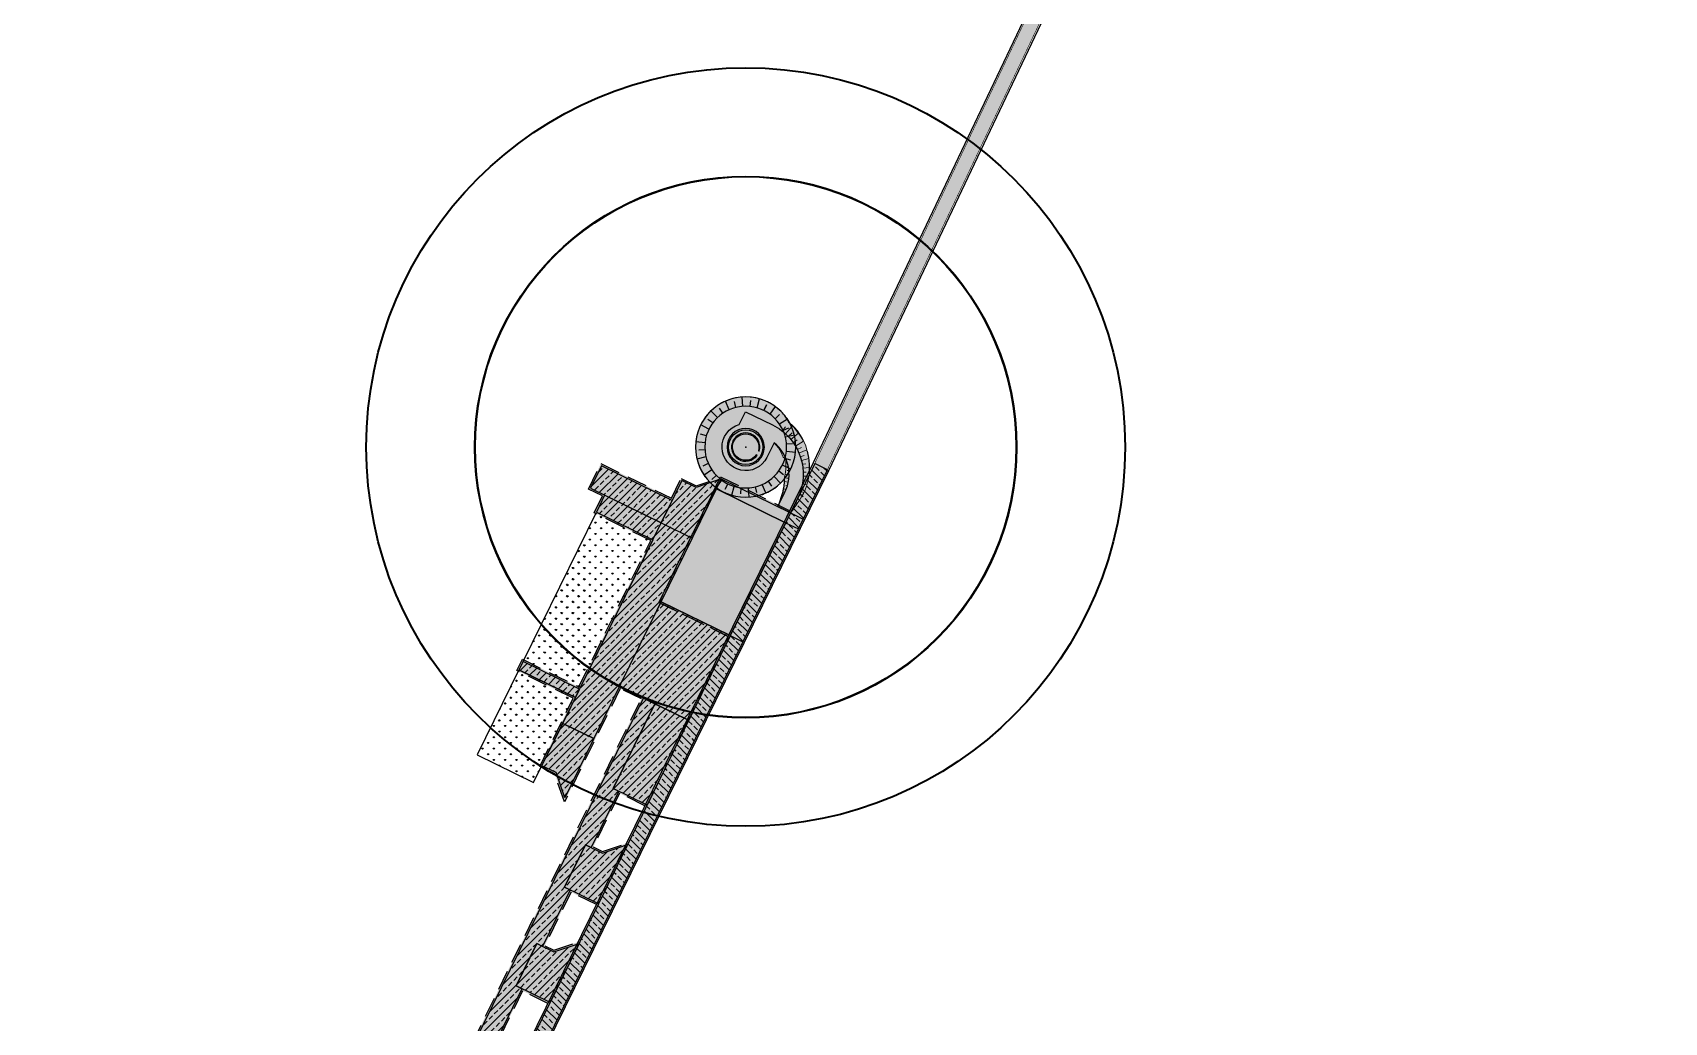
# Model space of a CAD drawing. Extents: x 466263 to 469319, y 5887365 to 5890189.
# Drawn here: x 466581 to 467100, y 5888606 to 5888921 of the extents above; entities that cross this region are included whole.
import ezdxf

# ---------------------------------------------------------------- set-up
doc = ezdxf.new("R2010")
doc.units = 0
doc.header["$MEASUREMENT"] = 0
doc.linetypes.add('VERDECKT', pattern=[9.524999999999995, 6.349999999999997, -3.174999999999998])
doc.layers.get('0').update_dxf_attribs({"linetype": 'CONTINUOUS'})
for name, color, linetype, transparency in [('UTEC -Flächen mit Böschung 0.5 m- KSF dauerhaft', 24, 'VERDECKT', 0.5), ('UTEC -Flächen mit Böschung 0.5 m- KSF temporär', 54, 'VERDECKT', 0.5), ('UTEC -Flächen mit Böschung 0.5 m- Zuwegung dauerhaft', 32, 'VERDECKT', 0.5), ('UTEC -Flächen- Fundament', 162, 'VERDECKT', 0.5), ('UTEC -Flächen- KSF Blattlager', 254, 'CONTINUOUS', 0.5), ('UTEC -Flächen- KSF dauerhaft', 252, 'CONTINUOUS', 0.5), ('UTEC -Flächen- KSF temporär', 254, 'CONTINUOUS', 0.5), ('UTEC -Flächen- Zuwegung dauerhaft', 33, 'CONTINUOUS', 0.5)]:
    doc.layers.add(name, color=color, linetype=linetype, transparency=transparency)
for name, color, linetype, lineweight in [('UTEC -WKA- Kreise - Baulast', 70, 'CONTINUOUS', 35), ('UTEC -WKA- Kreise - Rotor (ohne Exzentrizität)', 150, 'CONTINUOUS', 35), ('UTEC -WKA- Kreise - Rotorüberstrich (mit Exzentrizität)', 150, 'CONTINUOUS', 35)]:
    doc.layers.add(name, color=color, linetype=linetype, lineweight=lineweight)
for name, color, linetype in [('UTEC -WKA- Kreise - Standort', 10, 'CONTINUOUS'), ('UTEC -WKA- KSF Blattlager', 253, 'CONTINUOUS'), ('UTEC -WKA- KSF dauerhaft', 7, 'CONTINUOUS'), ('UTEC -WKA- KSF temporär', 253, 'CONTINUOUS'), ('UTEC -WKA- Turm & Fundament', 7, 'CONTINUOUS'), ('UTEC -WKA- Turm & Fundament Schraffur', 253, 'CONTINUOUS'), ('UTEC -Zuwegung- dauerhaft', 34, 'CONTINUOUS')]:
    doc.layers.add(name, color=color, linetype=linetype)
doc.layers.add('UTEC __Hilfslinien__', color=201, linetype='CONTINUOUS', plot=False)

# ---------------------------------------------------------------- blocks, each defined once
blk = doc.blocks.new('WKA - Fundament')
at = {"layer": 'UTEC -WKA- Turm & Fundament'}
for radius in [13, 5.94]:
    blk.add_circle((0, 0), radius, dxfattribs=at)
at = {"layer": 'UTEC -WKA- Turm & Fundament Schraffur'}
for points in [[(-2.2737e-12, 13), (-3.638e-12, 15.94399999999905)], [(-8.356238925919111, 9.958577760551632), (-10.24860564883261, 12.21381260109001)], [(-6.499999999992722, 11.25833024920166), (-7.457968019860345, 12.91757953163915)], [(-4.446261863225116, 12.21600407022015), (-5.453169165174356, 14.98245914581139)], [(-2.257426309660559, 12.8025007891606), (-2.590125111487167, 14.68932945537017)], [(2.257426309667605, 12.80250078915924), (2.590125111494669, 14.68932945537199)], [(4.446261863231483, 12.21600407021742), (5.453169165181633, 14.98245914581139)], [(6.499999999998181, 11.25833024919848), (7.457968019870349, 12.91757953164415)], [(8.356238925923435, 9.958577760547996), (10.24860564883988, 12.21381260109001)], [(-11.25833024919552, 6.500000000003637), (-13.80790903793104, 7.972000000000661)], [(-9.958577760542992, 8.356238925929574), (-11.42626991715178, 9.587778873221849)], [(9.958577760545948, 8.356238925925936), (11.42626991716611, 9.587778873227762)], [(11.25833024919734, 6.500000000000452), (13.80790903793831, 7.972000000000661)], [(-12.80250078915833, 2.2574263096717), (-15.70177481401924, 2.768646544721832)], [(-14.91593603973206, 0), (-13, 0)], [(-13, 0), (-14.91593603973206, 0)], [(-12.21600407021583, 4.446261863236486), (-14.01639502864964, 5.101550582148774)], [(12.21600407021651, 4.446261863234211), (14.01639502866737, 5.101550582152412)], [(12.80250078915855, 2.257426309670333), (15.70177481402652, 2.768646544721832)], [(13, 0), (14.91593603975116, 0)], [(14.91593603975116, 0), (13, 0)], [(-15.70177481402675, -2.768646544721375), (-12.80250078915878, -2.257426309669881)], [(-14.01639502865191, -5.101550582146046), (-12.21600407021674, -4.446261863233758)], [(14.01639502866965, -5.101550582150136), (12.21600407021765, -4.446261863231483)], [(15.70177481403402, -2.768646544721375), (12.80250078915901, -2.257426309668517)], [(-13.80790903793831, -7.972000000001571), (-11.25833024919689, -6.500000000001362)], [(-11.42626991715656, -9.587778873220033), (-9.958577760545722, -8.356238925925936)], [(-10.24860564884125, -12.21381260109047), (-8.356238925924117, -9.95857776054754)], [(10.24860564884852, -12.21381260109047), (8.356238925928206, -9.958577760543903)], [(11.42626991717065, -9.587778873225943), (9.958577760548678, -8.356238925922298)], [(13.80790903794559, -7.972000000001571), (11.2583302491987, -6.499999999998181)], [(-7.457968019866711, -12.91757953163869), (-6.499999999997726, -11.25833024919893)], [(-5.453169165181178, -14.98245914581184), (-4.446261863231028, -12.21600407021788)], [(-2.590125111494669, -14.68932945537244), (-2.257426309667605, -12.80250078915924)], [(1.04592e-11, -15.94400000000087), (9.0949e-12, -13)], [(2.590125111502401, -14.68932945537426), (2.257426309674654, -12.80250078915787)], [(5.453169165188455, -14.98245914581184), (4.446261863237396, -12.2160040702156)], [(7.457968019876942, -12.91757953164415), (6.500000000003183, -11.25833024919575)]]:
    blk.add_lwpolyline(points, dxfattribs=at)
blk.add_circle((0, 0), 15.944, dxfattribs=at)

msp = doc.modelspace()

# ---------------------------------------------------------------- hatches: boundary and pattern name
at = {"layer": 'UTEC -Flächen mit Böschung 0.5 m- KSF dauerhaft'}
h = msp.add_hatch(color=256, dxfattribs=at)
h.dxf.hatch_style = 1
h.paths.add_polyline_path([(466800.0790938829, 5888779.748381365), (466822.0728207365, 5888768.953661402), (466802.4660844745, 5888729.00587181), (466780.4723576217, 5888739.800591776)])
at = {"layer": 'UTEC -Flächen mit Böschung 0.5 m- KSF temporär'}
h = msp.add_hatch(color=256, dxfattribs=at)
h.dxf.hatch_style = 1
edge = h.paths.add_edge_path()
edge.add_line((466802.4660844745, 5888729.00587181), (466776.0300355832, 5888675.143683598))
edge.add_line((466776.0300355832, 5888675.143683598), (466767.9507073514, 5888679.109090933))
edge.add_line((466767.9507073514, 5888679.109090933), (466759.579291869, 5888662.052731331))
edge.add_line((466759.579291869, 5888662.052731331), (466762.5353324409, 5888660.601879895))
edge.add_line((466762.5353324409, 5888660.601879895), (466770.1731759992, 5888663.210611658))
edge.add_line((466770.1731759992, 5888663.210611658), (466760.6090070631, 5888643.724073808))
edge.add_line((466760.6090070631, 5888643.724073808), (466752.5296788314, 5888647.689481141))
edge.add_line((466752.5296788314, 5888647.689481141), (466744.1582633489, 5888630.633121541))
edge.add_line((466744.1582633489, 5888630.633121541), (466747.1143039207, 5888629.182270104))
edge.add_line((466747.1143039207, 5888629.182270104), (466754.752147479, 5888631.791001866))
edge.add_line((466754.752147479, 5888631.791001866), (466745.187978543, 5888612.304464016))
edge.add_line((466745.187978543, 5888612.304464016), (466737.1086503112, 5888616.26987135))
edge.add_line((466737.1086503112, 5888616.26987135), (466728.7372348289, 5888599.213511749))
edge.add_line((466728.7372348289, 5888599.213511749), (466731.6932754007, 5888597.762660314))
edge.add_line((466731.6932754007, 5888597.762660315), (466739.3311189591, 5888600.371392079))
edge.add_line((466739.3311189591, 5888600.371392079), (466729.7669500229, 5888580.884854227))
edge.add_line((466729.7669500229, 5888580.884854226), (466721.6876217911, 5888584.85026156))
edge.add_line((466721.6876217911, 5888584.850261561), (466710.6726014195, 5888562.407683139))
edge.add_line((466710.6726014195, 5888562.407683139), (466704.3886794615, 5888565.491888843))
edge.add_line((466704.3886794615, 5888565.491888843), (466774.8848098391, 5888709.124390743))
edge.add_line((466774.8848098391, 5888709.124390743), (466768.1520363125, 5888712.428896853))
edge.add_line((466768.1520363125, 5888712.428896853), (466750.4367523016, 5888676.334850971))
edge.add_line((466750.4367523016, 5888676.334850971), (466747.370918218, 5888685.310998481))
edge.add_line((466747.370918218, 5888685.310998481), (466742.6194713724, 5888687.643051548))
edge.add_line((466742.6194713724, 5888687.643051546), (466753.2599810511, 5888709.322582301))
edge.add_line((466753.2599810511, 5888709.322582301), (466735.3059183137, 5888718.134598599))
edge.add_line((466735.3059183138, 5888718.134598599), (466737.0683215732, 5888721.725411146))
edge.add_line((466737.0683215732, 5888721.725411147), (466755.0223843107, 5888712.913394848))
edge.add_line((466755.0223843107, 5888712.913394848), (466777.8675365611, 5888759.459302495))
edge.add_line((466777.8675365611, 5888759.459302495), (466759.9134738238, 5888768.271318792))
edge.add_line((466759.9134738238, 5888768.271318792), (466762.5570787129, 5888773.657537615))
edge.add_line((466762.5570787129, 5888773.657537614), (466758.0685630286, 5888775.86054169))
edge.add_line((466758.0685630286, 5888775.86054169), (466762.0339703623, 5888783.93986992))
edge.add_line((466762.0339703623, 5888783.939869921), (466784.4765487841, 5888772.924849551))
edge.add_line((466784.4765487841, 5888772.924849551), (466787.5607544881, 5888779.208771507))
edge.add_line((466787.5607544881, 5888779.208771507), (466792.3122013337, 5888776.876718443))
edge.add_line((466792.3122013337, 5888776.876718443), (466796.4361184471, 5888778.285256527))
edge.add_arc((466808.0594130717, 5888789.199016563), 15.94399999999882, 223.1967513286873, 233.0124391928789)
edge.add_line((466798.4668390615, 5888776.463489096), (466780.4723576215, 5888739.800591776))
edge.add_line((466780.4723576217, 5888739.800591776), (466802.4660844745, 5888729.00587181))
at = {"layer": 'UTEC -Flächen- Fundament', "lineweight": 20}
h = msp.add_hatch(color=256, dxfattribs=at)
h.dxf.hatch_style = 1
edge = h.paths.add_edge_path()
edge.add_line((466798.4668390615, 5888776.463489096), (466800.0790938829, 5888779.748381365))
edge.add_line((466800.0790938829, 5888779.748381365), (466812.1964247347, 5888773.801085841))
edge.add_arc((466808.0594130693, 5888789.199016563), 15.94400000097016, 285.0386979592334, 320.5535099009121)
edge.add_arc((466807.8866468731, 5888778.532501914), 12.49653124647538, -15.210049109877275, 2.460012866358227, ccw=False)
edge.add_line((466819.9454308068, 5888775.25393161), (466818.4492783536, 5888770.732128757))
edge.add_line((466818.4492783536, 5888770.732128757), (466822.0728207365, 5888768.953661402))
edge.add_line((466822.0728207365, 5888768.953661402), (466828.2922958767, 5888781.625545235))
edge.add_arc((466810.2449515641, 5888783.054831774), 18.10385309117561, 355.471825937327, 408.8476937605798)
edge.add_arc((466808.0741894416, 5888789.197316055), 15.9515369261947, 28.00103075943977, 232.9663700567806)
at = {"layer": 'UTEC -Flächen- KSF Blattlager'}
h = msp.add_hatch(dxfattribs=at)
h.set_pattern_fill('GRASS', color=256, scale=0.1)
h.set_pattern_definition([(90, (-2380.816296839942, -2597.376493512243), (-1.796051224, 1.796051224), [0.4762500000000001, -3.115852448]), (45, (-2380.816296839942, -2597.376493512243), (-1.79605122421383, 1.79605122421383), [0.4762500000000001, -2.06375]), (135, (-2380.816296839942, -2597.376493512243), (-1.79605122421383, -1.79605122421383), [0.4762500000000001, -2.06375])])
h.paths.add_polyline_path([(466740.6450184591, 5888682.485383886), (466753.929133027, 5888709.551133461), (466735.9750702897, 5888718.363149759), (466722.6909557217, 5888691.297400185)])
h.paths.add_polyline_path([(466737.2968727343, 5888721.05625917), (466760.5826257996, 5888768.499869954), (466778.5366885371, 5888759.687853656), (466755.2509354717, 5888712.244242872)])
at = {"layer": 'UTEC -Flächen- KSF dauerhaft'}
h = msp.add_hatch(dxfattribs=at)
h.set_pattern_fill('GRAVEL', color=256, scale=2)
h.set_pattern_definition([(228.012787504, (-2396.876296839942, -2595.376493512242), (-16.00000000000012, -18), [0.269072, -26.6381760941474]), (184.969740728, (-2397.056296839942, -2595.576493512242), (23.99999999999995, 2.00000000000007), [0.461736, -45.71184952245999]), (132.510447078, (-2397.516296839942, -2595.616493512242), (20.00000000000023, -21.99999999999973), [0.325576, -32.2320651921994]), (267.273689006, (-2398.296296839942, -2596.116493512243), (2.000000000000043, 40.00000000000003), [0.4204760000000002, -41.62711608325799]), (292.833654178, (-2398.316296839942, -2596.536493512243), (-9.999999999999975, 24.00000000000006), [0.4123099999999999, -40.81874625617659]), (357.273689006, (-2398.156296839943, -2596.916493512243), (-40.00000000000003, 2.000000000000051), [0.4204760000000002, -41.62711608325799]), (37.6942404667, (-2397.736296839942, -2596.936493512243), (-26, -19.99999999999994), [0.556058, -55.049697097832]), (72.2553283749, (-2397.296296839942, -2596.596493512242), (14.00000000000005, 44.00000000000001), [0.5249759999999998, -51.97264299362679]), (121.429565615, (-2397.136296839942, -2596.096493512243), (-16.00000000000004, 25.99999999999998), [0.4219000000000002, -41.76814621945799]), (175.236358309, (-2397.356296839942, -2595.736493512243), (21.99999999999997, -2.000000000000073), [0.4816640000000004, -23.6015251575846]), (222.397437798, (-2397.836296839942, -2595.696493512243), (-23.99999999999993, -21.99999999999994), [0.622896, -61.6667500095898]), (138.814074834, (-2396.316296839942, -2596.136493512243), (-14.00000000000006, 12), [0.2126019999999999, -21.04768962546939]), (171.46923439, (-2396.476296839942, -2595.996493512243), (26, -3.99999999999999), [0.404474, -40.043022832314]), (225, (-2396.876296839942, -2595.936493512243), (-2e-16, -1.999999999999864), [0.282842, -2.5455851247462]), (203.198590514, (-2397.016296839942, -2595.696493512243), (9.999999999999975, 3.999999999999948), [0.152316, -15.0792302117278]), (291.801409486, (-2397.156296839942, -2595.756493512244), (-1.999999999999366, 6.000000000000205), [0.215406, -10.554923614269]), (30.96375653209999, (-2397.076296839943, -2595.956493512243), (6.000000000000102, 3.999999999999958), [0.349858, -11.3120457896906]), (161.565051177, (-2396.776296839942, -2595.776493512243), (4.000000000000023, -1.999999999999953), [0.2529819999999999, -6.071573320336798]), (16.389540334, (-2398.316296839942, -2595.756493512244), (19.99999999999993, 6.000000000000087), [0.3544, -35.0856902933388]), (70.3461759419, (-2397.976296839942, -2595.656493512243), (-8.00000000000244, -22.00000000000679), [0.2973219999999999, -29.434815494638]), (293.198590514, (-2396.776296839942, -2595.376493512242), (-3.999999999999941, 9.999999999999982), [0.30463, -14.9269162117278]), (343.610459666, (-2396.656296839942, -2595.656493512243), (-19.99999999999993, 6.000000000000087), [0.3543999999999999, -35.08569029333798]), (339.44395478, (-2398.316296839942, -2596.996493512243), (-10.00000000000007, 4.000000000000047), [0.3417599999999999, -16.74624749063499]), (294.775140569, (-2397.996296839942, -2597.116493512242), (-10.00000000000001, 22.00000000000001), [0.286356, -28.349286126552]), (66.8014094864, (-2396.756296839942, -2597.376493512243), (3.999999999999961, 9.99999999999994), [0.30463, -14.9269162117278]), (17.3540246363, (-2396.636296839942, -2597.096493512243), (-25.99999999999996, -7.999999999999922), [0.335262, -33.19084722848]), (69.4439547804, (-2397.736296839942, -2597.376493512243), (-4.000000000000013, -9.999999999999908), [0.1708799999999999, -16.91712749063499]), (101.3099324739999, (-2396.876296839942, -2597.376493512243), (-1.999999999999926, 8.000000000000023), [0.10198, -10.0960590271856]), (165.963756532, (-2396.896296839942, -2597.276493512243), (5.999999999999917, -2.000000000000002), [0.41231, -7.8339012512354]), (186.009005957, (-2397.296296839942, -2597.176493512244), (20.00000000000009, 1.999999999999965), [0.3821, -37.82784634908561]), (303.690067526, (-2397.076296839943, -2596.136493512243), (-1.999999999999974, 3.999999999999971), [0.2884439999999999, -6.922658550927996]), (353.157226587, (-2396.916296839942, -2596.376493512243), (34.00000000000004, -4.000000000000103), [0.5035880000000001, -49.8551252480566]), (60.9453959009, (-2396.416296839942, -2596.436493512243), (-7.999999999999951, -13.99999999999995), [0.205912, -20.385348281974]), (90, (-2396.316296839942, -2596.256493512243), (-1.999999999999999, 2), [0.12, -1.879999999999999]), (120.256437164, (-2397.336296839942, -2597.116493512242), (8.000000000000018, -14.00000000000001), [0.277848, -27.50703997889961]), (48.01278750419999, (-2397.476296839942, -2596.876493512243), (16, 17.99999999999995), [0.538144, -26.3691040941474]), (0, (-2397.116296839942, -2596.476493512243), (2, 2), [0.5200000000000001, -1.479999999999999]), (325.304846469, (-2396.596296839943, -2596.476493512243), (20.00000000000028, -13.99999999999965), [0.3162279999999999, -31.30654860168399]), (254.0546040990001, (-2396.336296839942, -2596.656493512243), (-2.000000000000073, -8.000000000000009), [0.291204, -14.269015778561]), (207.645975364, (-2396.416296839942, -2596.936493512243), (-37.9999999999999, -20.0000000000001), [0.47413, -46.93894836451878]), (175.42607874, (-2396.836296839942, -2597.156493512243), (-25.99999999999991, 2.000000000000002), [0.501598, -49.6581468159378])])
edge = h.paths.add_edge_path()
edge.add_line((466818.2617077811, 5888770.267213092), (466820.5044408061, 5888774.836674618))
edge.add_arc((466808.8343000267, 5888780.564485211), 13.0000000001556, 333.8577782296519, 410.5154144326498)
edge.add_line((466817.100617893, 5888790.597829068), (466814.7921865982, 5888785.89451045))
edge.add_arc((466808.0594130714, 5888789.199016562), 7.500000000398324, 105.6680931221423, 333.85777822776055, ccw=False)
edge.add_line((466806.0339308198, 5888796.420333731), (466808.0166344867, 5888800.459997845))
edge.add_line((466808.0166344867, 5888800.459997845), (466816.5448142867, 5888796.274290106))
edge.add_arc((466808.8343000275, 5888780.564485212), 17.49999999891547, -26.14222176927268, 63.85777823124681, ccw=False)
edge.add_line((466824.5441049221, 5888772.853970952), (466822.3013718971, 5888768.284509425))
edge.add_line((466822.3013718971, 5888768.284509425), (466818.2617077811, 5888770.267213092))
edge = h.paths.add_edge_path(flags=16)
edge.add_arc((466808.0594130717, 5888789.199016563), 5.5, 0, 360)
h = msp.add_hatch(color=256, dxfattribs=at)
h.dxf.hatch_style = 1
h.paths.add_polyline_path([(466798.7655421918, 5888775.93726841), (466800.3076450438, 5888779.07922939), (466822.3013718971, 5888768.284509425), (466820.7592690451, 5888765.142548445)])
h.paths.add_polyline_path([(466781.1415095973, 5888740.029142935), (466798.7655421918, 5888775.93726841), (466820.7592690451, 5888765.142548445), (466803.1352364507, 5888729.234422973)])
at = {"layer": 'UTEC -Flächen- KSF temporär'}
h = msp.add_hatch(dxfattribs=at)
h.set_pattern_fill('ANSI33', color=256, scale=0.5)
h.set_pattern_definition([(45, (-2399.316296839942, -2597.376493512243), (-2.245064030267287, 2.245064030267287), []), (45, (-2397.071231839942, -2597.376493512243), (-2.245064030267287, 2.245064030267287), [1.587499999999999, -0.79375])])
h.paths.add_polyline_path([(466705.0578314372, 5888565.720440005), (466775.5539618148, 5888709.352941902), (466779.1447743624, 5888707.590538643), (466765.9267499167, 5888680.659444538), (466767.7221561904, 5888679.778242907), (466758.9101398932, 5888661.82418017), (466757.1147336194, 5888662.705381798), (466750.5057213964, 5888649.239834747), (466752.3011276703, 5888648.358633116), (466743.4891113731, 5888630.404570379), (466741.6937050993, 5888631.285772008), (466735.0846928765, 5888617.820224957), (466736.8800991503, 5888616.939023327), (466728.068082853, 5888598.98496059), (466726.2726765793, 5888599.866162219), (466719.6636643563, 5888586.400615166), (466721.4590706301, 5888585.519413537), (466710.4440502586, 5888563.076835114)])
h.paths.add_polyline_path([(466719.6636643563, 5888586.400615166), (466726.2726765793, 5888599.866162219), (466731.6588954005, 5888597.222557327), (466739.6887191108, 5888599.965171263), (466730.4361019988, 5888581.113405388)], flags=17)
h.paths.add_polyline_path([(466735.0846928765, 5888617.820224957), (466741.6937050993, 5888631.285772008), (466747.0799239207, 5888628.642167121), (466755.1097476311, 5888631.384781052), (466745.8571305188, 5888612.533015177)], flags=17)
h.paths.add_polyline_path([(466765.9267499167, 5888680.659444538), (466779.1447743624, 5888707.590538643), (466789.917212005, 5888702.303328865), (466776.6991875589, 5888675.372234757)])
h.paths.add_polyline_path([(466750.5057213964, 5888649.239834747), (466757.1147336194, 5888662.705381798), (466762.5009524407, 5888660.061776911), (466770.5307761511, 5888662.804390841), (466761.2781590389, 5888643.952624967)], flags=17)
h.paths.add_polyline_path([(466803.1352364507, 5888729.234422973), (466789.917212005, 5888702.303328865), (466767.9234851514, 5888713.09804883), (466781.1415095973, 5888740.029142935)])
h.paths.add_polyline_path([(466753.929133027, 5888709.551133461), (466755.2509354717, 5888712.244242872), (466737.2968727343, 5888721.05625917), (466735.9750702897, 5888718.363149759)])
h.paths.add_polyline_path([(466778.5366885371, 5888759.687853656), (466781.1802934262, 5888765.074072479), (466763.2262306888, 5888773.886088777), (466760.5826257996, 5888768.499869954)])
h.paths.add_polyline_path([(466749.8976355711, 5888701.337149759), (466781.1802934262, 5888765.074072479), (466791.0550279319, 5888760.227463515), (466759.7723700768, 5888696.490540796)])
h.paths.add_polyline_path([(466759.7723700768, 5888696.490540796), (466750.5197529646, 5888677.638774923), (466747.7771390326, 5888685.668598632), (466743.2886233482, 5888687.871602708), (466749.8976355711, 5888701.337149759)], flags=17)
h.paths.add_polyline_path([(466791.0550279319, 5888760.227463515), (466800.3076450438, 5888779.07922939), (466792.2778213334, 5888776.336615457), (466787.789305649, 5888778.539619531), (466781.1802934262, 5888765.074072479)])
h.paths.add_polyline_path([(466758.7377150044, 5888776.089092849), (466781.1802934262, 5888765.074072479), (466784.705099945, 5888772.255697573), (466762.2625215233, 5888783.270717945)])
h = msp.add_hatch(dxfattribs=at)
h.set_pattern_fill('ANSI33', color=256, scale=0.5, angle=90)
h.set_pattern_definition([(135, (-2399.316296839942, -2597.376493512243), (-2.245064030267287, -2.245064030267287), []), (135, (-2399.316296839942, -2595.131428512243), (-2.245064030267287, -2.245064030267287), [1.587499999999999, -0.79375])])
h.paths.add_polyline_path([(466723.4607457432, 5888556.688123299), (466834.0515502729, 5888782.011610652), (466830.0118861572, 5888783.99431432), (466719.4210816272, 5888558.670826966)])
at = {"layer": 'UTEC -Flächen- Zuwegung dauerhaft', "linetype": 'ByBlock', "transparency": 33554687}
h = msp.add_hatch(color=256, dxfattribs=at)
h.dxf.hatch_style = 1
edge = h.paths.add_edge_path()
edge.add_arc((467156.7549778905, 5889196.547405191), 5.000000000045556, 242.6636303000544, 334.4724394946446, ccw=False)
edge.add_line((467154.4589102381, 5889192.10577561), (467057.6622666999, 5889242.144086576))
edge.add_arc((467054.3329686033, 5889235.703723682), 7.249999999868197, 62.66363029559509, 154.6963634447146)
edge.add_line((467047.7785667827, 5889238.802484205), (466996.3604601153, 5889130.04450519))
edge.add_line((466996.3604601153, 5889130.04450519), (466952.948170002, 5889042.950308694))
edge.add_line((466952.948170002, 5889042.950308694), (466830.0118861572, 5888783.99431432))
edge.add_line((466830.0118861572, 5888783.99431432), (466719.4210816272, 5888558.670826966))
edge.add_line((466719.4210816272, 5888558.670826966), (466678.573962645, 5888475.207322112))
edge.add_arc((466674.0935961898, 5888477.426852789), 5.000000000104988, 230.3976196096461, 333.6466251521746, ccw=False)
edge.add_line((466670.9063161863, 5888473.574418991), (466561.9278905388, 5888563.689419553))
edge.add_line((466561.9278905388, 5888563.689419553), (466379.4751771223, 5888709.405778852))
edge.add_line((466379.4751771223, 5888709.405778852), (466376.6669389345, 5888705.889559536))
edge.add_line((466376.6669389345, 5888705.889559536), (466559.1196523512, 5888560.173200239))
edge.add_line((466559.1196523512, 5888560.173200239), (466675.6410861775, 5888463.816681507))
edge.add_line((466675.6410861775, 5888463.816681507), (466697.7950520844, 5888442.949465684))
edge.add_line((466697.7950520844, 5888442.949465684), (466763.7378175053, 5888380.836798095))
edge.add_arc((466813.276089235, 5888433.429783693), 72.25000000025682, 226.7131880464773, 234.9162447765445)
edge.add_line((466771.7487209709, 5888374.306690193), (466823.3095686733, 5888338.090954804))
edge.add_line((466823.3095686733, 5888338.090954804), (466876.3847143621, 5888306.018065873))
edge.add_line((466876.3847143621, 5888306.018065873), (466914.4403143086, 5888276.725826661))
edge.add_arc((466918.8624908049, 5888282.470985931), 7.249999998895853, 232.4137233610919, 334.8601818521503)
edge.add_line((466925.4257257067, 5888279.3909782), (466984.3265603748, 5888404.903654649))
edge.add_line((466984.3265603748, 5888404.903654649), (466980.2528283664, 5888406.815383588))
edge.add_line((466980.2528283664, 5888406.815383588), (466921.3519936985, 5888281.302707136))
edge.add_arc((466918.862490805, 5888282.470985931), 2.74999999989145, 232.4137233598414, 334.86018183277235, ccw=False)
edge.add_line((466917.1851135131, 5888280.291787586), (466878.9288330034, 5888309.738495077))
edge.add_line((466878.9288330034, 5888309.738495077), (466825.7694017293, 5888341.86231712))
edge.add_line((466825.7694017293, 5888341.86231712), (466774.3352006552, 5888377.989097399))
edge.add_arc((466813.276089245, 5888433.42978369), 67.75000000433495, 226.7131880381479, 234.9162447687712, ccw=False)
edge.add_line((466766.8232461942, 5888384.11248578), (466700.8804807706, 5888446.22515337))
edge.add_line((466700.8804807706, 5888446.22515337), (466682.0020692134, 5888464.007066097))
edge.add_arc((466685.4303233093, 5888467.646719084), 4.999999999792412, 153.6466250925158, 226.7131880931135, ccw=False)
edge.add_line((466680.9499568564, 5888469.866249766), (466723.4607457432, 5888556.688123299))
edge.add_line((466723.4607457432, 5888556.688123299), (466834.0515502729, 5888782.011610652))
edge.add_line((466834.0515502729, 5888782.011610652), (466956.9958400322, 5889040.983535074))
edge.add_line((466956.9958400322, 5889040.983535074), (467000.4287095209, 5889128.121136589))
edge.add_line((467000.4287095209, 5889128.121136589), (467051.8468161884, 5889236.879115608))
edge.add_arc((467054.3329686034, 5889235.703723682), 2.750000000457537, 62.663630310733424, 154.6963634430184, ccw=False)
edge.add_line((467055.5958058121, 5889238.146619955), (467153.9695127007, 5889187.293057722))
edge.add_line((467153.9695127007, 5889187.293057722), (467157.1562083257, 5889185.785159005))
edge.add_line((467157.1562083257, 5889185.785159005), (467161.2668683647, 5889194.392679143))

# ---------------------------------------------------------------- linework, layer by layer
at = {"layer": 'UTEC -Flächen mit Böschung 0.5 m- KSF dauerhaft'}
msp.add_lwpolyline([(466800.0790938829, 5888779.748381365), (466822.0728207365, 5888768.953661402), (466802.4660844745, 5888729.00587181), (466780.4723576217, 5888739.800591776)], close=True, dxfattribs=at)
at = {"layer": 'UTEC -Flächen mit Böschung 0.5 m- KSF temporär'}
msp.add_lwpolyline([(466704.3886794615, 5888565.491888843), (466774.8848098391, 5888709.124390743), (466768.1520363125, 5888712.428896853), (466750.4367523016, 5888676.334850971), (466747.370918218, 5888685.310998481), (466742.6194713724, 5888687.643051546), (466753.2599810511, 5888709.322582301), (466735.3059183138, 5888718.134598599), (466737.0683215732, 5888721.725411147), (466755.0223843107, 5888712.913394848), (466777.8675365611, 5888759.459302495), (466759.9134738238, 5888768.271318792), (466762.5570787129, 5888773.657537614), (466758.0685630286, 5888775.86054169), (466762.0339703623, 5888783.939869921), (466784.4765487841, 5888772.924849551), (466787.5607544881, 5888779.208771507), (466792.3122013337, 5888776.876718443), (466796.4361184471, 5888778.285256527, 0.042855224566189), (466798.4668390615, 5888776.463489096), (466780.4723576217, 5888739.800591776), (466802.4660844745, 5888729.00587181), (466776.0300355832, 5888675.143683598), (466767.9507073514, 5888679.109090933), (466759.579291869, 5888662.052731331), (466762.5353324409, 5888660.601879895), (466770.1731759992, 5888663.210611658), (466760.6090070631, 5888643.724073808), (466752.5296788314, 5888647.689481141), (466744.1582633489, 5888630.633121541), (466747.1143039207, 5888629.182270104), (466754.752147479, 5888631.791001866), (466745.187978543, 5888612.304464016), (466737.1086503112, 5888616.26987135), (466728.7372348289, 5888599.213511749)], format="xyb", dxfattribs=at)
at = {"layer": 'UTEC -Flächen mit Böschung 0.5 m- Zuwegung dauerhaft', "linetype": 'ByBlock'}
for points in [[(466952.4985412311, 5889043.169070999), (466829.5615989594, 5888784.211689701), (466718.9721049979, 5888558.890872568), (466678.1254049668, 5888475.428223763, -0.4836022727208487), (466671.2250441864, 5888473.959662372), (466562.2432408212, 5888564.077456012)], [(466558.8042979332, 5888559.785167082), (466675.3100104918, 5888463.441648932), (466697.4522266747, 5888442.585500382), (466763.3949920953, 5888380.472832797, 0.0358078797441295), (466771.4613343393, 5888373.897533835), (466823.0362538891, 5888337.671914547), (466876.1020345129, 5888305.604684849), (466914.1353366192, 5888276.32960878, 0.4793689929896478), (466925.8783625966, 5888279.178563874), (466984.9916115907, 5888405.143877213), (466980.0126058029, 5888407.480434802), (466920.8993568088, 5888281.515121462, -0.4793689928699631), (466917.4900912024, 5888280.688005469), (466879.2115128524, 5888310.151876102), (466826.0427165135, 5888342.281357378), (466774.6225872867, 5888378.398253754, -0.0358078797451135), (466767.1660716041, 5888384.476451077), (466701.2233061806, 5888446.589118668), (466682.3448946231, 5888464.371031398, -0.3301420912238144), (466681.3984943631, 5888469.645307423), (466723.9098061275, 5888556.468248854), (466834.5018373169, 5888781.794234959), (466957.445469688, 5889040.764774647)]]:
    msp.add_lwpolyline(points, format="xyb", dxfattribs=at)
at = {"layer": 'UTEC -Flächen- Fundament'}
msp.add_lwpolyline([(466798.4668390615, 5888776.463489096), (466800.0790938829, 5888779.748381365), (466812.1964247347, 5888773.801085841, 0.1562150251272539), (466820.3716615733, 5888779.068879702, -0.0772533267319871), (466819.9454308068, 5888775.25393161), (466818.4492783536, 5888770.732128757), (466822.0728207365, 5888768.953661402), (466828.2922958767, 5888781.625545235, 0.2372003790046332), (466822.1584258462, 5888796.686362402, 1.245588227496011)], format="xyb", close=True, dxfattribs=at)
at = {"layer": 'UTEC -WKA- Kreise - Baulast'}
msp.add_circle((466808.0594130717, 5888789.199016563), 120.6039999999998, dxfattribs=at)
at = {"layer": 'UTEC -WKA- Kreise - Rotor (ohne Exzentrizität)'}
msp.add_circle((466808.0594130717, 5888789.199016563), 86, dxfattribs=at)
at = {"layer": 'UTEC -WKA- Kreise - Rotorüberstrich (mit Exzentrizität)'}
msp.add_circle((466808.0594130717, 5888789.199016563), 86.09799999999996, dxfattribs=at)
at = {"layer": 'UTEC -WKA- Kreise - Standort', "color": 6, "linetype": 'ByBlock'}
msp.add_point((466808.0594130717, 5888789.199016563), dxfattribs=at)
at = {"layer": 'UTEC -WKA- KSF Blattlager'}
for points in [[(466737.2968727343, 5888721.05625917), (466760.5826257996, 5888768.499869954), (466778.5366885371, 5888759.687853656), (466755.2509354717, 5888712.244242872)], [(466740.6450184591, 5888682.485383886), (466753.929133027, 5888709.551133461), (466735.9750702897, 5888718.363149759), (466722.6909557217, 5888691.297400185)]]:
    msp.add_lwpolyline(points, close=True, dxfattribs=at)
at = {"layer": 'UTEC -WKA- KSF dauerhaft'}
msp.add_lwpolyline([(466818.2617077811, 5888770.267213092), (466820.5044408061, 5888774.836674618, 0.3475404855923581), (466817.100617893, 5888790.597829068), (466814.7921865982, 5888785.89451045, -1.542658710510289), (466806.0339308198, 5888796.420333731), (466808.0166344867, 5888800.459997845), (466816.5448142867, 5888796.274290106, -0.4142135623730952), (466824.5441049221, 5888772.853970952), (466822.3013718971, 5888768.284509425)], format="xyb", close=True, dxfattribs=at)
for points in [[(466798.7655421918, 5888775.93726841), (466800.3076450438, 5888779.07922939), (466822.3013718971, 5888768.284509425), (466820.7592690451, 5888765.142548445)], [(466781.1415095973, 5888740.029142935), (466798.7655421918, 5888775.93726841), (466820.7592690451, 5888765.142548445), (466803.1352364507, 5888729.234422973)]]:
    msp.add_lwpolyline(points, close=True, dxfattribs=at)
msp.add_circle((466808.0594130717, 5888789.199016563), 5.5, dxfattribs=at)
at = {"layer": 'UTEC -WKA- KSF temporär'}
for points in [[(466723.4607457432, 5888556.688123299), (466834.0515502729, 5888782.011610652), (466830.0118861572, 5888783.99431432), (466719.4210816272, 5888558.670826966)], [(466758.7377150044, 5888776.089092849), (466781.1802934262, 5888765.074072479), (466784.705099945, 5888772.255697573), (466762.2625215233, 5888783.270717945)], [(466791.0550279319, 5888760.227463515), (466800.3076450438, 5888779.07922939), (466792.2778213334, 5888776.336615457), (466787.789305649, 5888778.539619531), (466781.1802934262, 5888765.074072479)], [(466778.5366885371, 5888759.687853656), (466781.1802934262, 5888765.074072479), (466763.2262306888, 5888773.886088777), (466760.5826257996, 5888768.499869954)], [(466749.8976355711, 5888701.337149759), (466781.1802934262, 5888765.074072479), (466791.0550279319, 5888760.227463515), (466759.7723700768, 5888696.490540796)], [(466803.1352364507, 5888729.234422973), (466789.917212005, 5888702.303328865), (466767.9234851514, 5888713.09804883), (466781.1415095973, 5888740.029142935)], [(466753.929133027, 5888709.551133461), (466755.2509354717, 5888712.244242872), (466737.2968727343, 5888721.05625917), (466735.9750702897, 5888718.363149759)], [(466705.0578314372, 5888565.720440005), (466775.5539618148, 5888709.352941902), (466779.1447743624, 5888707.590538643), (466765.9267499167, 5888680.659444538), (466767.7221561904, 5888679.778242907), (466758.9101398932, 5888661.82418017), (466757.1147336194, 5888662.705381798), (466750.5057213964, 5888649.239834747), (466752.3011276703, 5888648.358633116), (466743.4891113731, 5888630.404570379), (466741.6937050993, 5888631.285772008), (466735.0846928765, 5888617.820224957), (466736.8800991503, 5888616.939023327), (466728.068082853, 5888598.98496059), (466726.2726765793, 5888599.866162219), (466719.6636643563, 5888586.400615166), (466721.4590706301, 5888585.519413537), (466710.4440502586, 5888563.076835114)], [(466765.9267499167, 5888680.659444538), (466779.1447743624, 5888707.590538643), (466789.917212005, 5888702.303328865), (466776.6991875589, 5888675.372234757)], [(466759.7723700768, 5888696.490540796), (466750.5197529646, 5888677.638774923), (466747.7771390326, 5888685.668598632), (466743.2886233482, 5888687.871602708), (466749.8976355711, 5888701.337149759)], [(466750.5057213964, 5888649.239834747), (466757.1147336194, 5888662.705381798), (466762.5009524407, 5888660.061776911), (466770.5307761511, 5888662.804390841), (466761.2781590389, 5888643.952624967)], [(466735.0846928765, 5888617.820224957), (466741.6937050993, 5888631.285772008), (466747.0799239207, 5888628.642167121), (466755.1097476311, 5888631.384781052), (466745.8571305188, 5888612.533015177)]]:
    msp.add_lwpolyline(points, close=True, dxfattribs=at)
at = {"layer": 'UTEC -WKA- Turm & Fundament'}
msp.add_lwpolyline([(466811.4387145641, 5888786.704959342, -11.10999092558237), (466812.0996157864, 5888788.051514048), (466812.3730262172, 5888787.917321735, 11.91607978309962), (466811.7121249951, 5888786.57076703)], format="xyb", close=True, dxfattribs=at)
at = {"layer": 'UTEC -WKA- Turm & Fundament Schraffur', "lineweight": 13}
for points in [[(466819.6882031316, 5888794.29193171), (466820.6944925687, 5888795.612107595)], [(466820.6890688685, 5888793.437497898), (466822.9731734633, 5888795.979178903)], [(466821.5916716839, 5888792.543611572), (466822.8006224697, 5888793.705981997)], [(466822.3013718971, 5888768.284509425), (466822.9125473869, 5888769.081870982), (466823.5159348486, 5888769.893929612), (466824.096599192, 5888770.740719823), (466824.6679374167, 5888771.568508508), (466825.2202741199, 5888772.405623313), (466825.3608644675, 5888772.595987814), (466825.8472197718, 5888773.394750287), (466826.4261376928, 5888774.478186308), (466826.938375646, 5888775.617928319), (466827.3652813943, 5888776.775973284), (466827.7255071745, 5888777.990324244), (466828.0194022714, 5888779.213652041), (466828.1992882386, 5888780.492936548), (466828.3035174037, 5888781.762196368), (466828.3317404823, 5888783.068760663), (466828.2843067591, 5888784.365300268), (466828.1232131906, 5888785.670467423), (466827.8674612984, 5888786.97493601), (466827.8767874169, 5888786.993937531), (466827.5360526041, 5888788.26937991), (466827.1289871078, 5888789.553799123), (466826.6086110508, 5888790.799516723), (466826.0125781915, 5888792.035209633), (466825.3222362935, 5888793.222874816), (466824.5659129961, 5888794.37218767), (466824.4512052974, 5888794.522802704), (466823.621320905, 5888795.378115901), (466822.6014212963, 5888796.326690282), (466821.7154303961, 5888797.046034518)], [(466822.4244360317, 5888791.589828895), (466824.9967654348, 5888793.712722963)], [(466818.2617077811, 5888770.267213092), (466818.6312512168, 5888771.183169848), (466818.936568139, 5888772.141524193), (466819.2512111796, 5888773.118880061), (466819.556528102, 5888774.077234407), (466819.8618450239, 5888775.035588753), (466819.9454308068, 5888775.25393161), (466820.1018791161, 5888775.860932448), (466820.2569302876, 5888776.657249934), (466820.3363246568, 5888777.443542733), (466820.3873913863, 5888778.220160128), (466820.372127432, 5888779.005754356), (466820.3665388809, 5888779.763020944), (466820.5692684986, 5888780.512358554), (466820.6959920296, 5888781.299000636), (466820.8037140394, 5888782.094968838), (466820.8641068871, 5888782.890587755), (466820.8484936486, 5888783.723511145), (466820.8138788883, 5888784.565760655), (466820.8232050068, 5888784.584762176), (466820.7222595632, 5888785.43598852), (466820.017456841, 5888786.017700717), (466819.6145827582, 5888786.734169988), (466819.3060177146, 5888787.498666988), (466818.9407973905, 5888788.243813182), (466818.5282479046, 5888788.988610094), (466817.100617893, 5888790.597829068)], [(466823.1787322817, 5888790.588818769), (466824.4735595023, 5888791.493736349)], [(466823.8600976152, 5888789.535293804), (466826.4548524557, 5888791.110771481)], [(466824.4684710051, 5888788.427226325), (466825.7502588565, 5888789.098705895)], [(466824.9849369231, 5888787.302951492), (466827.5163525136, 5888788.373364352)], [(466820.9007025307, 5888785.402039409), (466820.7512857722, 5888785.3510056)], [(466821.6008304546, 5888783.017177781), (466820.8547807687, 5888782.871586232)], [(466821.3073385142, 5888784.228268896), (466821.062994376, 5888784.160546142)], [(466821.777353009, 5888781.779960221), (466821.2607984115, 5888781.729154508)], [(466825.4271589069, 5888786.125693187), (466826.6493727697, 5888786.55889368)], [(466825.7801420546, 5888784.933516907), (466828.1335871625, 5888785.54748146)], [(466826.0486610654, 5888783.713417416), (466827.1705519571, 5888783.921628865)], [(466826.2295618188, 5888782.476255904), (466828.3438608766, 5888782.709128888)], [(466821.5891027979, 5888778.051517586), (466820.3773666987, 5888778.295816929)], [(466821.834230535, 5888780.521978932), (466820.5595930954, 5888780.540686195)], [(466821.2878866826, 5888776.835118052), (466820.7941075979, 5888776.983070077)], [(466821.7709002161, 5888779.282153137), (466821.0606183465, 5888779.351623874)], [(466826.0614203915, 5888777.486121369), (466827.4983988622, 5888777.224723303)], [(466826.2394984628, 5888778.745400989), (466827.0580089269, 5888778.648042529)], [(466826.3217553183, 5888781.226986101), (466827.3037717315, 5888781.262568254)], [(466826.3244417855, 5888779.977168205), (466828.1278228501, 5888779.914961919)], [(466819.7962161165, 5888773.393700605), (466819.4087073421, 5888773.583893413)], [(466820.3464571127, 5888774.51479038), (466820.0539559469, 5888774.658352598)], [(466820.8697002852, 5888775.650307698), (466820.1105066658, 5888775.974592292)], [(466823.9477936552, 5888771.639015198), (466824.2139966046, 5888771.508360385)], [(466824.4980346517, 5888772.760104973), (466825.2202741199, 5888772.405623313)], [(466825.0154736457, 5888773.899680614), (466825.4661414861, 5888773.723260148)], [(466825.4511233892, 5888775.075297535), (466826.5298658783, 5888774.708984064)], [(466825.7995974651, 5888776.271621035), (466826.4235881402, 5888776.10637933)], [(466822.8473116623, 5888769.396835647), (466822.9615024388, 5888769.340789781)], [(466823.3975526589, 5888770.517925421), (466823.7967662594, 5888770.321987777)]]:
    msp.add_lwpolyline(points, dxfattribs=at)
at = {"layer": 'UTEC -Zuwegung- dauerhaft', "linetype": 'ByBlock', "const_width": 0.2}
for points in [[(466559.1196523512, 5888560.173200239), (466675.6410861775, 5888463.816681507), (466697.7950520844, 5888442.949465684), (466763.7378175053, 5888380.836798095, 0.0358078797425405), (466771.7487209709, 5888374.306690193), (466823.3095686733, 5888338.090954804), (466876.3847143621, 5888306.018065873), (466914.4403143086, 5888276.725826661, 0.4793689929871526), (466925.4257257067, 5888279.3909782), (466984.3265603748, 5888404.903654649), (466980.2528283664, 5888406.815383588), (466921.3519936985, 5888281.302707136, -0.4793689928882018), (466917.1851135131, 5888280.291787586), (466878.9288330034, 5888309.738495077), (466825.7694017293, 5888341.86231712), (466774.3352006552, 5888377.989097399, -0.0358078797446212), (466766.8232461942, 5888384.11248578), (466700.8804807706, 5888446.22515337), (466682.0020692134, 5888464.007066097, -0.3300725945357801), (466680.9499568564, 5888469.866249766), (466723.4607457432, 5888556.688123299), (466834.0515502729, 5888782.011610652), (466956.9958400322, 5889040.983535074)], [(466952.948170002, 5889042.950308694), (466830.0118861572, 5888783.99431432), (466719.4210816272, 5888558.670826966), (466678.573962645, 5888475.207322112, -0.4836827124329817), (466670.9063161863, 5888473.574418991), (466561.9278905388, 5888563.689419553)]]:
    msp.add_lwpolyline(points, format="xyb", dxfattribs=at)
at = {"layer": 'UTEC __Hilfslinien__'}
for points in [[(466822.3013718971, 5888768.284509425), (466826.341036013, 5888766.301805758)], [(466820.7592690451, 5888765.142548445), (466824.798933161, 5888763.15984478)], [(466803.1352364507, 5888729.234422973), (466807.1749005664, 5888727.251719306)]]:
    msp.add_lwpolyline(points, dxfattribs=at)

# ---------------------------------------------------------------- block references
at = {"xscale": -1, "rotation": 63.85777823000479}
msp.add_blockref('WKA - Fundament', (466808.0594130717, 5888789.199016563), dxfattribs=at)

doc.saveas('drawing.dxf')
